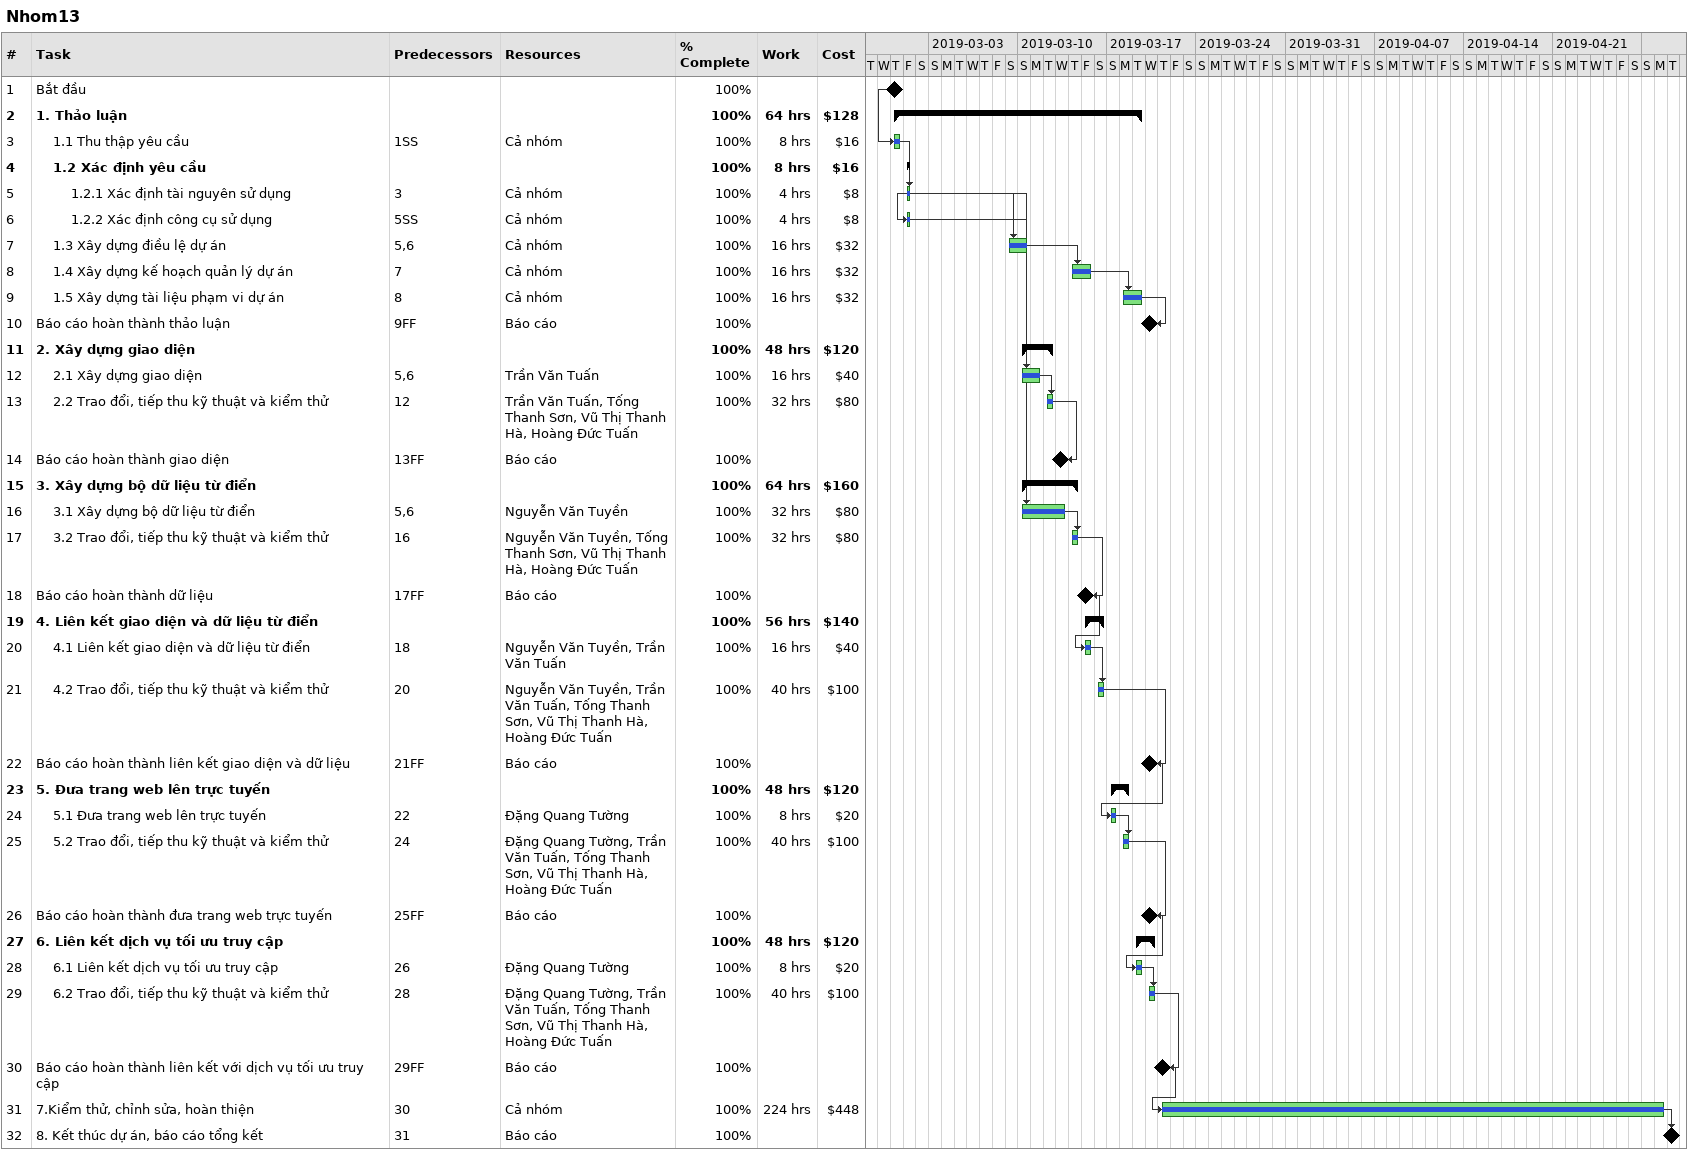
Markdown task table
Nhom13

| ID | Level | Task | Start | Finish | Predecessors | Resources | % complete | Work (h) | Cost ($) |
|---|---|---|---|---|---|---|---|---|---|
| 1 | 1 | Bắt đầu (milestone) | 2019-02-28 | 2019-02-28 |  |  | 100 |  |  |
| 2 | 1 | **1. Thảo luận** | 2019-02-28 | 2019-03-19 |  |  | 100 | 64 | 128 |
| 3 | 2 | 1.1 Thu thập yêu cầu | 2019-02-28 | 2019-02-28 | 1SS | Cả nhóm | 100 | 8 | 16 |
| 4 | 2 | **1.2 Xác định yêu cầu** | 2019-03-01 | 2019-03-01 |  |  | 100 | 8 | 16 |
| 5 | 3 | 1.2.1 Xác định tài nguyên sử dụng | 2019-03-01 | 2019-03-01 | 3 | Cả nhóm | 100 | 4 | 8 |
| 6 | 3 | 1.2.2 Xác định công cụ sử dụng | 2019-03-01 | 2019-03-01 | 5SS | Cả nhóm | 100 | 4 | 8 |
| 7 | 2 | 1.3 Xây dựng điều lệ dự án | 2019-03-09 | 2019-03-10 | 5, 6 | Cả nhóm | 100 | 16 | 32 |
| 8 | 2 | 1.4 Xây dựng kế hoạch quản lý dự án | 2019-03-14 | 2019-03-15 | 7 | Cả nhóm | 100 | 16 | 32 |
| 9 | 2 | 1.5 Xây dựng tài liệu phạm vi dự án | 2019-03-18 | 2019-03-19 | 8 | Cả nhóm | 100 | 16 | 32 |
| 10 | 1 | Báo cáo hoàn thành thảo luận (milestone) | 2019-03-20 | 2019-03-20 | 9FF | Báo cáo | 100 |  |  |
| 11 | 1 | **2. Xây dựng giao diện** | 2019-03-10 | 2019-03-12 |  |  | 100 | 48 | 120 |
| 12 | 2 | 2.1 Xây dựng giao diện | 2019-03-10 | 2019-03-11 | 5, 6 | Trần Văn Tuấn | 100 | 16 | 40 |
| 13 | 2 | 2.2 Trao đổi, tiếp thu kỹ thuật và kiểm thử | 2019-03-12 | 2019-03-12 | 12 | Trần Văn Tuấn, Tống Thanh Sơn, Vũ Thị Thanh Hà, Hoàng Đức Tuấn | 100 | 32 | 80 |
| 14 | 1 | Báo cáo hoàn thành giao diện (milestone) | 2019-03-13 | 2019-03-13 | 13FF | Báo cáo | 100 |  |  |
| 15 | 1 | **3. Xây dựng bộ dữ liệu từ điển** | 2019-03-10 | 2019-03-14 |  |  | 100 | 64 | 160 |
| 16 | 2 | 3.1 Xây dựng bộ dữ liệu từ điển | 2019-03-10 | 2019-03-13 | 5, 6 | Nguyễn Văn Tuyền | 100 | 32 | 80 |
| 17 | 2 | 3.2 Trao đổi, tiếp thu kỹ thuật và kiểm thử | 2019-03-14 | 2019-03-14 | 16 | Nguyễn Văn Tuyền, Tống Thanh Sơn, Vũ Thị Thanh Hà, Hoàng Đức Tuấn | 100 | 32 | 80 |
| 18 | 1 | Báo cáo hoàn thành dữ liệu (milestone) | 2019-03-15 | 2019-03-15 | 17FF | Báo cáo | 100 |  |  |
| 19 | 1 | **4. Liên kết giao diện và dữ liệu từ điển** | 2019-03-15 | 2019-03-16 |  |  | 100 | 56 | 140 |
| 20 | 2 | 4.1 Liên kết giao diện và dữ liệu từ điển | 2019-03-15 | 2019-03-15 | 18 | Nguyễn Văn Tuyền, Trần Văn Tuấn | 100 | 16 | 40 |
| 21 | 2 | 4.2 Trao đổi, tiếp thu kỹ thuật và kiểm thử | 2019-03-16 | 2019-03-16 | 20 | Nguyễn Văn Tuyền, Trần Văn Tuấn, Tống Thanh Sơn, Vũ Thị Thanh Hà, Hoàng Đức Tuấn | 100 | 40 | 100 |
| 22 | 1 | Báo cáo hoàn thành liên kết giao diện và dữ liệu (milestone) | 2019-03-20 | 2019-03-20 | 21FF | Báo cáo | 100 |  |  |
| 23 | 1 | **5. Đưa trang web lên trực tuyến** | 2019-03-17 | 2019-03-18 |  |  | 100 | 48 | 120 |
| 24 | 2 | 5.1 Đưa trang web lên trực tuyến | 2019-03-17 | 2019-03-17 | 22 | Đặng Quang Tường | 100 | 8 | 20 |
| 25 | 2 | 5.2 Trao đổi, tiếp thu kỹ thuật và kiểm thử | 2019-03-18 | 2019-03-18 | 24 | Đặng Quang Tường, Trần Văn Tuấn, Tống Thanh Sơn, Vũ Thị Thanh Hà, Hoàng Đức Tuấn | 100 | 40 | 100 |
| 26 | 1 | Báo cáo hoàn thành đưa trang web trực tuyến (milestone) | 2019-03-20 | 2019-03-20 | 25FF | Báo cáo | 100 |  |  |
| 27 | 1 | **6. Liên kết dịch vụ tối ưu truy cập** | 2019-03-19 | 2019-03-20 |  |  | 100 | 48 | 120 |
| 28 | 2 | 6.1 Liên kết dịch vụ tối ưu truy cập | 2019-03-19 | 2019-03-19 | 26 | Đặng Quang Tường | 100 | 8 | 20 |
| 29 | 2 | 6.2 Trao đổi, tiếp thu kỹ thuật và kiểm thử | 2019-03-20 | 2019-03-20 | 28 | Đặng Quang Tường, Trần Văn Tuấn, Tống Thanh Sơn, Vũ Thị Thanh Hà, Hoàng Đức Tuấn | 100 | 40 | 100 |
| 30 | 1 | Báo cáo hoàn thành liên kết với dịch vụ tối ưu truy cập (milestone) | 2019-03-21 | 2019-03-21 | 29FF | Báo cáo | 100 |  |  |
| 31 | 1 | 7.Kiểm thử, chỉnh sửa, hoàn thiện | 2019-03-21 | 2019-04-29 | 30 | Cả nhóm | 100 | 224 | 448 |
| 32 | 1 | 8. Kết thúc dự án, báo cáo tổng kết (milestone) | 2019-04-30 | 2019-04-30 | 31 | Báo cáo | 100 |  |  |
